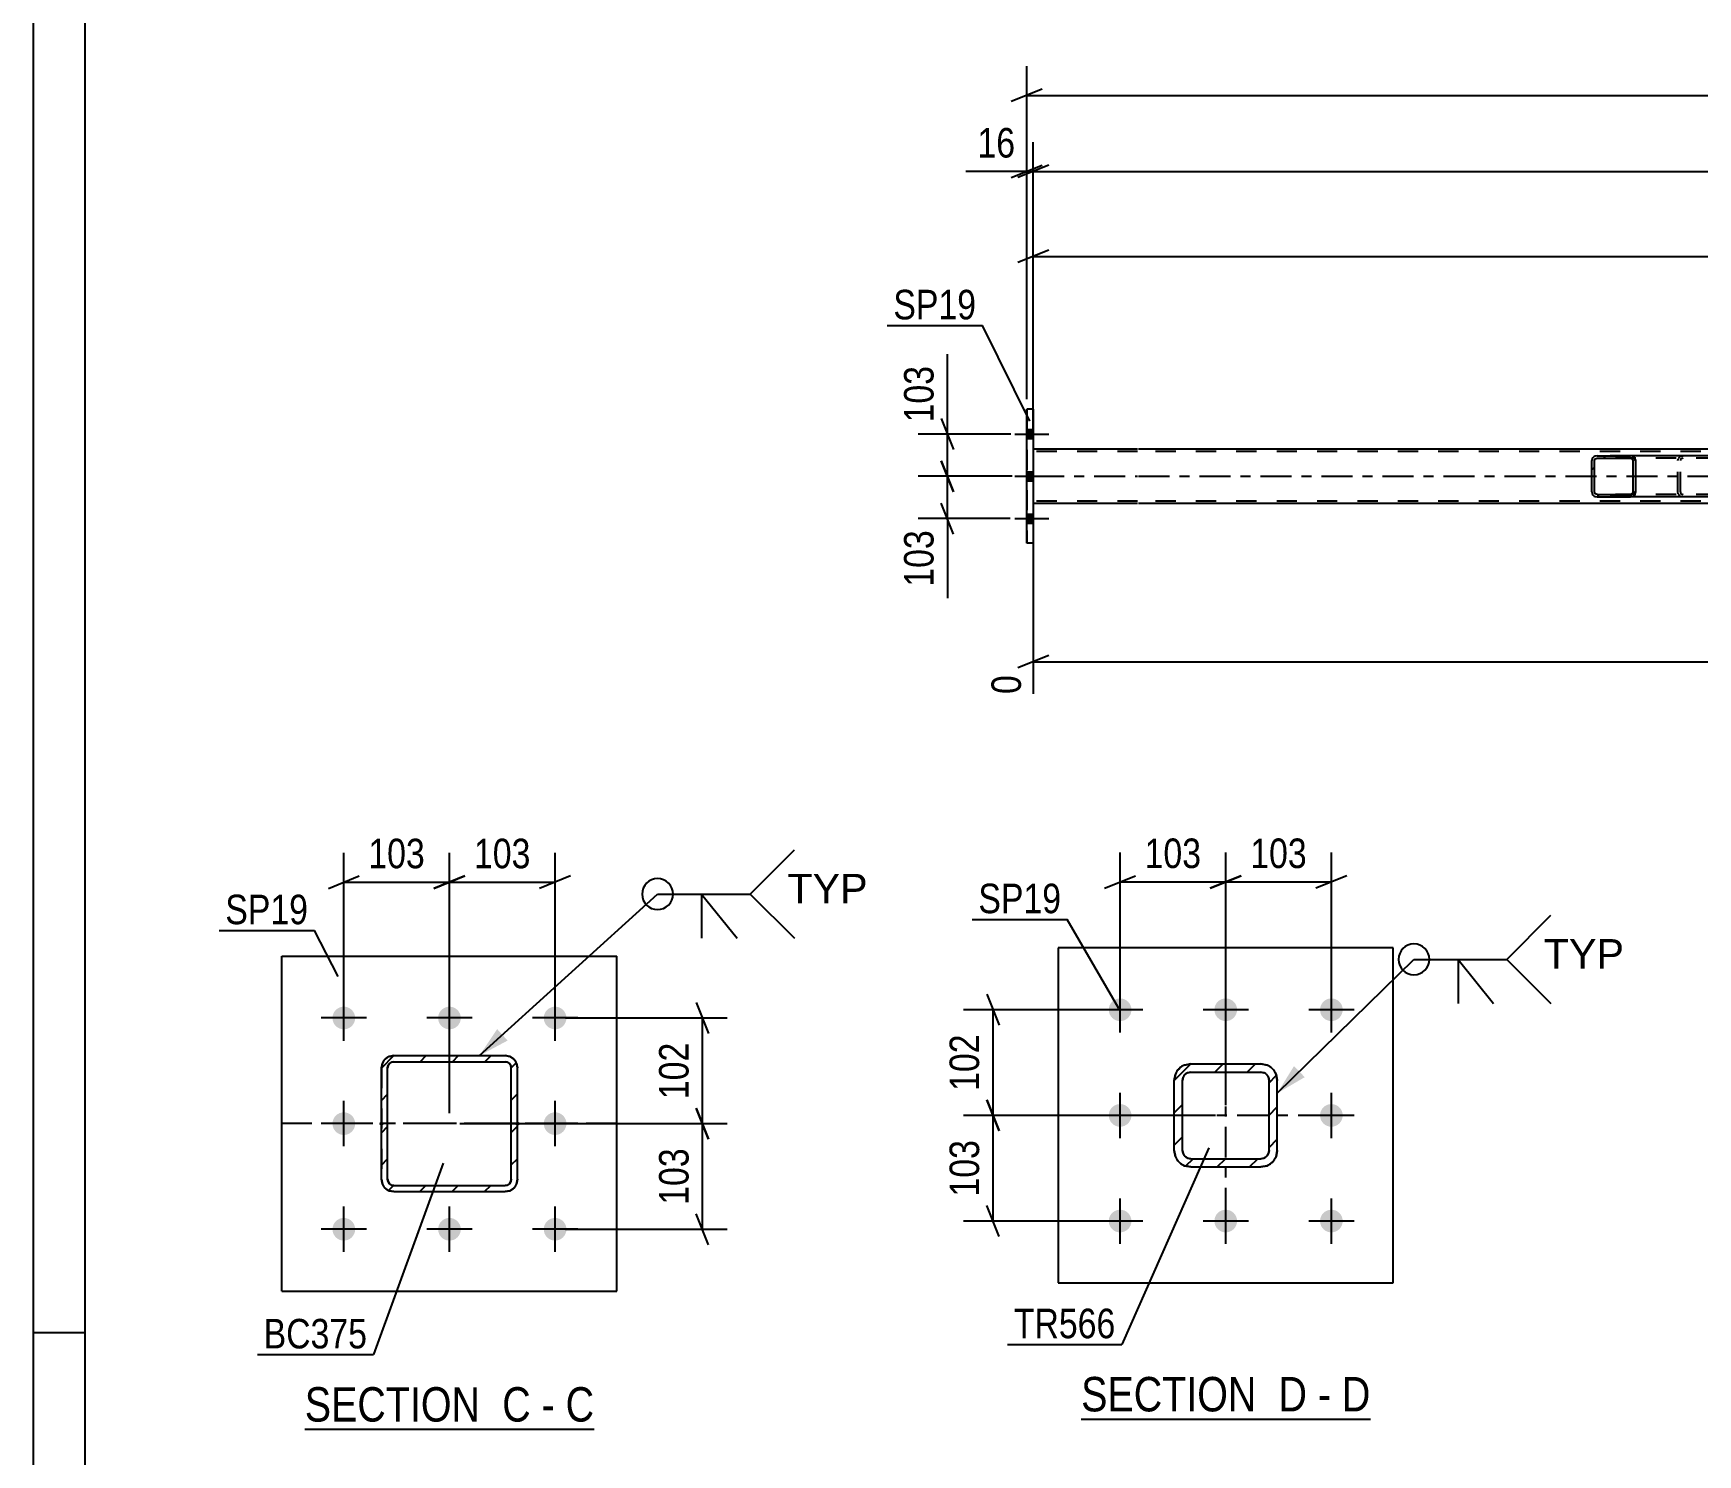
# Model space of a CAD drawing. Header units: millimetres. Extents: x 0 to 841, y 0 to 594.
# Drawn here: x 0 to 161.5, y 137.2 to 275.1 of the extents above; entities that cross this region are included whole.
import ezdxf

# ---------------------------------------------------------------- set-up
doc = ezdxf.new("R2010")
doc.units = ezdxf.units.MM
doc.linetypes.add('DXK_LINE_DOT2', pattern=[3.9198, 1.9599, -1.9599])
doc.linetypes.add('DXK_LINE_DOT3', pattern=[5.9187, 2.979, -0.9799, 0.9799, -0.9799])
doc.styles.add('Arial', font='ARIAL.TTF', dxfattribs={"height": 0.2})
doc.styles.add('Arial Narrow', font='ARIALN.TTF', dxfattribs={"height": 0.2})

# ---------------------------------------------------------------- blocks, each defined once
blk = doc.blocks.new('Unknown-318887959-18 - 7484')
at = {"color": 6, "linetype": 'Continuous'}
blk.add_line((101.67, 140.63), (129.74, 140.63), dxfattribs=at)
at = {"color": 0, "linetype": 'Continuous'}
for points in [[(119.77, 141.38), (119.77, 144.88), (101.67, 144.88), (101.67, 141.38)], [(123.59, 141.38), (123.59, 144.88), (120.82, 144.88), (120.82, 141.38)], [(125.92, 141.38), (125.92, 144.88), (124.64, 144.88), (124.64, 141.38)], [(129.74, 141.38), (129.74, 144.88), (126.97, 144.88), (126.97, 141.38)]]:
    blk.add_wipeout(points, dxfattribs=at)
at = {"color": 7, "linetype": 'Continuous', "style": 'Arial Narrow'}
for s, p in [('SECTION ', (101.67, 141.38)), ('D', (120.82, 141.38)), ('D', (126.97, 141.38)), ('-', (124.64, 141.38))]:
    blk.add_text(s, height=3.34, dxfattribs=at).set_placement(p)
blk = doc.blocks.new('Unknown-318887959-1135')
at = {"color": 5, "linetype": 'Continuous'}
for p, q in [((0, 594), (0, 0)), ((5, 589), (5, 5)), ((5, 149), (0, 149))]:
    blk.add_line(p, q, dxfattribs=at)
blk = doc.blocks.new('Unknown-318887959-13 - 2096')
at = {"color": 6, "linetype": 'Continuous'}
blk.add_line((26.34, 139.64), (54.41, 139.64), dxfattribs=at)
at = {"color": 0, "linetype": 'Continuous'}
for points in [[(44.45, 140.39), (44.45, 143.89), (26.34, 143.89), (26.34, 140.39)], [(48.27, 140.39), (48.27, 143.89), (45.5, 143.89), (45.5, 140.39)], [(50.6, 140.39), (50.6, 143.89), (49.32, 143.89), (49.32, 140.39)], [(54.41, 140.39), (54.41, 143.89), (51.65, 143.89), (51.65, 140.39)]]:
    blk.add_wipeout(points, dxfattribs=at)
at = {"color": 7, "linetype": 'Continuous', "style": 'Arial Narrow'}
for s, p in [('SECTION ', (26.34, 140.39)), ('C', (45.5, 140.39)), ('C', (51.65, 140.39)), ('-', (49.32, 140.39))]:
    blk.add_text(s, height=3.34, dxfattribs=at).set_placement(p)
blk = doc.blocks.new('Bolt-318887959-7583 - 7484')
at = {"linetype": 'Continuous'}
for points in [[(105.45, 179.25, -1), (105.45, 181.45, -1)], [(115.7, 179.25, -1), (115.7, 181.45, -1)], [(125.95, 179.25, -1), (125.95, 181.45, -1)], [(105.45, 169, -1), (105.45, 171.2, -1)], [(125.95, 169, -1), (125.95, 171.2, -1)], [(105.45, 158.75, -1), (105.45, 160.95, -1)], [(115.7, 158.75, -1), (115.7, 160.95, -1)], [(125.95, 158.75, -1), (125.95, 160.95, -1)]]:
    blk.add_hatch(color=1, dxfattribs=at).paths.add_polyline_path(points)
at = {"color": 1, "linetype": 'Continuous'}
for p, q in [((105.45, 178.15), (105.45, 182.55)), ((115.7, 178.15), (115.7, 182.55)), ((125.95, 178.15), (125.95, 182.55)), ((107.65, 180.35), (103.25, 180.35)), ((117.9, 180.35), (113.5, 180.35)), ((128.15, 180.35), (123.75, 180.35)), ((105.45, 167.9), (105.45, 172.3)), ((125.95, 167.9), (125.95, 172.3)), ((107.65, 170.1), (103.25, 170.1)), ((128.15, 170.1), (123.75, 170.1)), ((105.45, 157.65), (105.45, 162.05)), ((115.7, 157.65), (115.7, 162.05)), ((125.95, 157.65), (125.95, 162.05)), ((107.65, 159.85), (103.25, 159.85)), ((117.9, 159.85), (113.5, 159.85)), ((128.15, 159.85), (123.75, 159.85))]:
    blk.add_line(p, q, dxfattribs=at)
blk = doc.blocks.new('Part-318887959-7515 - 7484')
at = {"color": 2, "linetype": 'Continuous'}
for p, q in [((131.95, 186.35), (99.45, 186.35)), ((99.45, 186.35), (99.45, 153.85)), ((131.95, 153.85), (131.95, 186.35)), ((99.45, 153.85), (131.95, 153.85))]:
    blk.add_line(p, q, dxfattribs=at)
blk = doc.blocks.new('Part-318887959-7620 - 7484')
at = {"linetype": 'Continuous'}
h = blk.add_hatch(dxfattribs=at)
h.set_pattern_fill('', scale=0.7, style=0, pattern_type=0)
h.set_pattern_definition([(45, (112.3008, 175.0965), (-1.57154, 1.57154), [])])
h.paths.add_polyline_path([(119.1, 175.1), (112.3, 175.1), (111.69, 174.97), (111.17, 174.63), (110.82, 174.11), (110.7, 173.5), (110.7, 166.7), (110.82, 166.08), (111.17, 165.57), (111.69, 165.22), (112.3, 165.1), (119.1, 165.1), (119.71, 165.22), (120.23, 165.57), (120.58, 166.08), (120.7, 166.7), (120.7, 173.5), (120.58, 174.11), (120.23, 174.63), (119.71, 174.97)])
h.paths.add_polyline_path([(119.84, 173.8), (119.9, 173.5), (119.9, 166.7), (119.84, 166.39), (119.67, 166.13), (119.41, 165.96), (119.1, 165.9), (112.3, 165.9), (111.99, 165.96), (111.74, 166.13), (111.56, 166.39), (111.5, 166.7), (111.5, 173.5), (111.56, 173.8), (111.74, 174.06), (111.99, 174.24), (112.3, 174.3), (119.1, 174.3), (119.41, 174.24), (119.67, 174.06)])
at = {"color": 7, "linetype": 'DXK_LINE_DOT3'}
for p, q in [((115.7, 160.1), (115.7, 180.1)), ((125.7, 170.1), (105.7, 170.1))]:
    blk.add_line(p, q, dxfattribs=at)
at = {"color": 7, "linetype": 'DXK_LINE_DOT2'}
for p, q in [((111.69, 174.97), (112.3, 175.1)), ((112.3, 175.1), (119.1, 175.1)), ((119.1, 175.1), (119.71, 174.97)), ((110.7, 173.5), (110.82, 174.11)), ((110.7, 166.7), (110.7, 173.5)), ((111.56, 173.8), (111.5, 173.5)), ((111.5, 166.7), (111.5, 173.5)), ((112.3, 174.3), (111.99, 174.24)), ((112.3, 174.3), (119.1, 174.3)), ((119.41, 174.24), (119.1, 174.3)), ((119.9, 173.5), (119.84, 173.8)), ((119.9, 166.7), (119.9, 173.5)), ((120.58, 174.11), (120.7, 173.5)), ((120.7, 166.7), (120.7, 173.5)), ((110.82, 166.08), (110.7, 166.7)), ((111.5, 166.7), (111.56, 166.39)), ((119.84, 166.39), (119.9, 166.7)), ((120.7, 166.7), (120.58, 166.08)), ((112.3, 165.1), (111.69, 165.22)), ((111.99, 165.96), (112.3, 165.9)), ((112.3, 165.9), (119.1, 165.9)), ((112.3, 165.1), (119.1, 165.1)), ((119.1, 165.9), (119.41, 165.96)), ((119.71, 165.22), (119.1, 165.1))]:
    blk.add_line(p, q, dxfattribs=at)
at = {"color": 2, "linetype": 'Continuous'}
for p, q in [((112.3, 175.1), (111.69, 174.97)), ((112.3, 175.1), (119.1, 175.1)), ((119.71, 174.97), (119.1, 175.1)), ((110.82, 174.11), (110.7, 173.5)), ((110.7, 166.7), (110.7, 173.5)), ((111.5, 173.5), (111.56, 173.8)), ((111.5, 166.7), (111.5, 173.5)), ((111.99, 174.24), (112.3, 174.3)), ((112.3, 174.3), (119.1, 174.3)), ((119.1, 174.3), (119.41, 174.24)), ((119.84, 173.8), (119.9, 173.5)), ((119.9, 166.7), (119.9, 173.5)), ((120.7, 173.5), (120.58, 174.11)), ((120.7, 166.7), (120.7, 173.5)), ((110.7, 166.7), (110.82, 166.08)), ((111.56, 166.39), (111.5, 166.7)), ((119.9, 166.7), (119.84, 166.39)), ((120.58, 166.08), (120.7, 166.7)), ((111.69, 165.22), (112.3, 165.1)), ((112.3, 165.9), (111.99, 165.96)), ((112.3, 165.9), (119.1, 165.9)), ((112.3, 165.1), (119.1, 165.1)), ((119.41, 165.96), (119.1, 165.9)), ((119.1, 165.1), (119.71, 165.22))]:
    blk.add_line(p, q, dxfattribs=at)
at = {"color": 7, "linetype": 'DXK_LINE_DOT2'}
for centre, radius, start, end in [((112.3, 173.5), 1.6, 112.5, 157.5), ((119.1, 173.5), 1.6, 22.5, 67.5), ((112.3, 173.5), 0.8, 112.5, 157.5), ((119.1, 173.5), 0.8, 22.5, 67.5), ((112.3, 166.7), 0.8, 202.5, 247.5), ((119.1, 166.7), 0.8, 292.5, 337.5), ((112.3, 166.7), 1.6, 202.5, 247.5), ((119.1, 166.7), 1.6, 292.5, 337.5)]:
    blk.add_arc(centre, radius, start, end, dxfattribs=at)
at = {"color": 2, "linetype": 'Continuous'}
for centre, radius, start, end in [((112.3, 173.5), 1.6, 112.5, 157.5), ((119.1, 173.5), 1.6, 22.5, 67.5), ((112.3, 173.5), 0.8, 112.5, 157.5), ((119.1, 173.5), 0.8, 22.5, 67.5), ((112.3, 166.7), 0.8, 202.5, 247.5), ((119.1, 166.7), 0.8, 292.5, 337.5), ((112.3, 166.7), 1.6, 202.5, 247.5), ((119.1, 166.7), 1.6, 292.5, 337.5)]:
    blk.add_arc(centre, radius, start, end, dxfattribs=at)
blk = doc.blocks.new('Bolt-318887959-3380 - 3092')
at = {"linetype": 'Continuous'}
for points in [[(97.03, 235.77), (97.03, 236.65), (96.39, 236.65), (96.39, 235.77)], [(97.03, 235.77), (97.03, 236.65), (96.39, 236.65), (96.39, 235.77)], [(97.03, 235.77), (97.03, 236.65), (96.39, 236.65), (96.39, 235.77)], [(97.03, 231.67), (97.03, 232.55), (96.39, 232.55), (96.39, 231.67)], [(97.03, 231.67), (97.03, 232.55), (96.39, 232.55), (96.39, 231.67)], [(97.03, 227.57), (97.03, 228.45), (96.39, 228.45), (96.39, 227.57)], [(97.03, 227.57), (97.03, 228.45), (96.39, 228.45), (96.39, 227.57)], [(97.03, 227.57), (97.03, 228.45), (96.39, 228.45), (96.39, 227.57)]]:
    blk.add_hatch(color=1, dxfattribs=at).paths.add_polyline_path(points)
at = {"color": 1, "linetype": 'Continuous'}
for p, q in [((95.23, 236.21), (98.55, 236.21)), ((95.23, 236.21), (98.55, 236.21)), ((95.23, 236.21), (98.55, 236.21)), ((96.39, 236.65), (97.03, 236.65)), ((96.39, 236.65), (97.03, 236.65)), ((96.39, 236.65), (97.03, 236.65)), ((96.39, 235.77), (97.03, 235.77)), ((96.39, 235.77), (97.03, 235.77)), ((96.39, 235.77), (97.03, 235.77)), ((95.23, 232.11), (98.55, 232.11)), ((95.23, 232.11), (98.55, 232.11)), ((96.39, 232.55), (97.03, 232.55)), ((96.39, 232.55), (97.03, 232.55)), ((96.39, 231.67), (97.03, 231.67)), ((96.39, 231.67), (97.03, 231.67)), ((95.23, 228.01), (98.55, 228.01)), ((95.23, 228.01), (98.55, 228.01)), ((95.23, 228.01), (98.55, 228.01)), ((96.39, 228.45), (97.03, 228.45)), ((96.39, 228.45), (97.03, 228.45)), ((96.39, 228.45), (97.03, 228.45)), ((96.39, 227.57), (97.03, 227.57)), ((96.39, 227.57), (97.03, 227.57)), ((96.39, 227.57), (97.03, 227.57))]:
    blk.add_line(p, q, dxfattribs=at)
blk = doc.blocks.new('Part-318887959-3263 - 3092')
at = {"color": 2, "linetype": 'Continuous'}
for p, q in [((97.03, 238.61), (96.39, 238.61)), ((96.39, 225.61), (96.39, 238.61)), ((97.03, 238.61), (97.03, 225.61)), ((97.03, 225.61), (96.39, 225.61))]:
    blk.add_line(p, q, dxfattribs=at)
at = {"color": 7, "linetype": 'DXK_LINE_DOT2'}
for p, q in [((96.39, 238.61), (96.39, 225.61)), ((97.03, 238.61), (97.03, 225.61))]:
    blk.add_line(p, q, dxfattribs=at)
blk = doc.blocks.new('Part-318887959-3265 - 3092')
at = {"linetype": 'Continuous'}
h = blk.add_hatch(dxfattribs=at)
h.set_pattern_fill('', scale=0.7, style=0, pattern_type=0)
h.set_pattern_definition([(45, (155.438, 233.815), (-1.57154, 1.57154), [])])
h.paths.add_polyline_path([(155.48, 233.63), (155.44, 233.82), (155.33, 233.97), (155.16, 234.07), (154.97, 234.11), (151.73, 234.11), (151.54, 234.07), (151.37, 233.97), (151.26, 233.82), (151.22, 233.63), (151.22, 230.59), (151.26, 230.41), (151.37, 230.25), (151.54, 230.15), (151.73, 230.11), (154.97, 230.11), (155.16, 230.15), (155.33, 230.25), (155.44, 230.41), (155.48, 230.59)])
h.paths.add_polyline_path([(155.2, 230.5), (155.15, 230.42), (155.06, 230.37), (154.97, 230.35), (151.73, 230.35), (151.63, 230.37), (151.55, 230.42), (151.5, 230.5), (151.48, 230.59), (151.48, 233.63), (151.5, 233.72), (151.55, 233.8), (151.63, 233.85), (151.73, 233.87), (154.97, 233.87), (155.06, 233.85), (155.15, 233.8), (155.2, 233.72), (155.22, 233.63), (155.22, 230.59)])
at = {"color": 2, "linetype": 'Continuous'}
for p, q in [((151.26, 233.82), (151.22, 233.63)), ((151.22, 230.59), (151.22, 233.63)), ((151.48, 233.63), (151.5, 233.72)), ((151.48, 230.59), (151.48, 233.63)), ((151.5, 233.72), (151.55, 233.8)), ((151.73, 234.11), (151.54, 234.07)), ((151.55, 233.8), (151.63, 233.85)), ((151.63, 233.85), (151.73, 233.87)), ((151.73, 234.11), (154.97, 234.11)), ((151.73, 233.87), (154.97, 233.87)), ((162.83, 234.11), (154.97, 234.11)), ((155.16, 234.07), (154.97, 234.11)), ((154.97, 233.87), (155.06, 233.85)), ((155.06, 233.85), (155.15, 233.8)), ((155.15, 233.8), (155.2, 233.72)), ((155.2, 233.72), (155.22, 233.63)), ((155.22, 230.59), (155.22, 233.63)), ((155.48, 233.63), (155.44, 233.82)), ((155.48, 230.59), (155.48, 233.63)), ((151.22, 230.59), (151.26, 230.41)), ((151.5, 230.5), (151.48, 230.59)), ((151.55, 230.42), (151.5, 230.5)), ((151.54, 230.15), (151.73, 230.11)), ((151.63, 230.37), (151.55, 230.42)), ((151.73, 230.35), (151.63, 230.37)), ((151.73, 230.35), (154.97, 230.35)), ((151.73, 230.11), (154.97, 230.11)), ((155.06, 230.37), (154.97, 230.35)), ((154.97, 230.11), (155.16, 230.15)), ((162.83, 230.11), (154.97, 230.11)), ((155.15, 230.42), (155.06, 230.37)), ((155.2, 230.5), (155.15, 230.42)), ((155.22, 230.59), (155.2, 230.5)), ((155.44, 230.41), (155.48, 230.59))]:
    blk.add_line(p, q, dxfattribs=at)
at = {"color": 7, "linetype": 'DXK_LINE_DOT2'}
for p, q in [((154.97, 234.11), (151.73, 234.11)), ((163.32, 233.87), (151.73, 233.87)), ((159.57, 233.63), (159.61, 233.82)), ((159.57, 230.59), (159.57, 233.63)), ((159.84, 233.72), (159.82, 233.63)), ((159.82, 230.59), (159.82, 233.63)), ((159.9, 233.8), (159.84, 233.72)), ((159.88, 234.07), (160.08, 234.11)), ((159.98, 233.85), (159.9, 233.8)), ((160.08, 233.87), (159.98, 233.85)), ((163.32, 234.11), (162.83, 234.11)), ((163.32, 234.11), (163.51, 234.07)), ((163.41, 233.85), (163.32, 233.87)), ((163.5, 233.8), (163.41, 233.85)), ((163.55, 233.72), (163.5, 233.8)), ((163.57, 233.63), (163.55, 233.72)), ((163.57, 230.59), (163.57, 233.63)), ((163.79, 233.82), (163.83, 233.63)), ((163.83, 230.59), (163.83, 233.63)), ((163.32, 230.35), (151.73, 230.35)), ((154.97, 230.11), (151.73, 230.11)), ((159.61, 230.41), (159.57, 230.59)), ((159.82, 230.59), (159.84, 230.5)), ((159.84, 230.5), (159.9, 230.42)), ((160.08, 230.11), (159.88, 230.15)), ((159.9, 230.42), (159.98, 230.37)), ((159.98, 230.37), (160.08, 230.35)), ((163.32, 230.11), (162.83, 230.11)), ((163.32, 230.35), (163.41, 230.37)), ((163.51, 230.15), (163.32, 230.11)), ((163.41, 230.37), (163.5, 230.42)), ((163.5, 230.42), (163.55, 230.5)), ((163.55, 230.5), (163.57, 230.59)), ((163.83, 230.59), (163.79, 230.41))]:
    blk.add_line(p, q, dxfattribs=at)
at = {"color": 2, "linetype": 'Continuous'}
for centre, start, end in [((151.71, 233.61), 110.7583, 155.68), ((154.99, 233.61), 24.3199, 69.2417), ((151.71, 230.61), 204.3199, 249.2417), ((154.99, 230.61), 290.7583, 335.68)]:
    blk.add_arc(centre, 0.496, start, end, dxfattribs=at)
at = {"color": 7, "linetype": 'DXK_LINE_DOT2'}
for centre, start, end in [((160.06, 233.61), 110.7583, 155.68), ((163.33, 233.61), 24.32, 69.2417), ((160.06, 230.61), 204.32, 249.2417), ((163.33, 230.61), 290.7583, 335.68)]:
    blk.add_arc(centre, 0.496, start, end, dxfattribs=at)
blk = doc.blocks.new('Part-318887959-3333 - 3092')
at = {"color": 2, "linetype": 'Continuous'}
for p, q in [((107.15, 234.75), (97.03, 234.75)), ((245.03, 234.75), (107.25, 234.75)), ((107.15, 229.47), (97.03, 229.47)), ((245.03, 229.47), (107.25, 229.47))]:
    blk.add_line(p, q, dxfattribs=at)
at = {"color": 7, "linetype": 'DXK_LINE_DOT2'}
for p, q in [((97.03, 234.75), (97.03, 229.47)), ((107.15, 234.51), (97.03, 234.51)), ((769.37, 234.51), (107.25, 234.51)), ((107.15, 229.71), (97.03, 229.71)), ((769.37, 229.71), (107.25, 229.71))]:
    blk.add_line(p, q, dxfattribs=at)
at = {"color": 7, "linetype": 'DXK_LINE_DOT3'}
for p, q in [((97.03, 232.11), (107.15, 232.11)), ((107.25, 232.11), (769.37, 232.11))]:
    blk.add_line(p, q, dxfattribs=at)
blk = doc.blocks.new('Part-318887959-2138 - 2096')
at = {"linetype": 'Continuous'}
for points in [[(33.78, 169.2, -1), (33.78, 169.4, -1)], [(46.98, 169.2, -1), (46.98, 169.4, -1)]]:
    blk.add_hatch(color=30, dxfattribs=at).paths.add_polyline_path(points)
at = {"color": 2, "linetype": 'Continuous'}
for p, q in [((24.13, 153.05), (24.13, 185.55)), ((24.13, 185.55), (56.63, 185.55)), ((56.63, 153.05), (56.63, 185.55)), ((24.13, 153.05), (56.63, 153.05))]:
    blk.add_line(p, q, dxfattribs=at)
at = {"color": 7, "linetype": 'DXK_LINE_DOT3'}
blk.add_line((56.63, 169.3), (24.13, 169.3), dxfattribs=at)
at = {"color": 30, "linetype": 'DXK_LINE_DOT3'}
blk.add_line((46.98, 169.3), (33.78, 169.3), dxfattribs=at)
at = {"color": 30, "linetype": 'Continuous'}
for centre in [(33.78, 169.3), (46.98, 169.3)]:
    blk.add_circle(centre, 0.1, dxfattribs=at)
blk = doc.blocks.new('Bolt-318887959-2140 - 2096')
at = {"linetype": 'Continuous'}
for points in [[(30.13, 178.45, -1), (30.13, 180.65, -1)], [(40.38, 178.45, -1), (40.38, 180.65, -1)], [(50.63, 178.45, -1), (50.63, 180.65, -1)], [(30.13, 168.2, -1), (30.13, 170.4, -1)], [(50.63, 168.2, -1), (50.63, 170.4, -1)], [(30.13, 157.95, -1), (30.13, 160.15, -1)], [(40.38, 157.95, -1), (40.38, 160.15, -1)], [(50.63, 157.95, -1), (50.63, 160.15, -1)]]:
    blk.add_hatch(color=1, dxfattribs=at).paths.add_polyline_path(points)
at = {"color": 1, "linetype": 'Continuous'}
for p, q in [((30.13, 177.35), (30.13, 181.75)), ((40.38, 177.35), (40.38, 181.75)), ((50.63, 177.35), (50.63, 181.75)), ((32.33, 179.55), (27.93, 179.55)), ((42.58, 179.55), (38.18, 179.55)), ((52.83, 179.55), (48.43, 179.55)), ((30.13, 167.1), (30.13, 171.5)), ((50.63, 167.1), (50.63, 171.5)), ((32.33, 169.3), (27.93, 169.3)), ((52.83, 169.3), (48.43, 169.3)), ((30.13, 156.85), (30.13, 161.25)), ((40.38, 156.85), (40.38, 161.25)), ((50.63, 156.85), (50.63, 161.25)), ((32.33, 159.05), (27.93, 159.05)), ((42.58, 159.05), (38.18, 159.05)), ((52.83, 159.05), (48.43, 159.05))]:
    blk.add_line(p, q, dxfattribs=at)
blk = doc.blocks.new('Part-318887959-2215 - 2096')
at = {"linetype": 'Continuous'}
h = blk.add_hatch(dxfattribs=at)
h.set_pattern_fill('', scale=0.7, style=0, pattern_type=0)
h.set_pattern_definition([(45, (34.9785, 175.8968), (-1.57154, 1.57154), [])])
h.paths.add_polyline_path([(45.78, 175.9), (34.98, 175.9), (34.52, 175.81), (34.13, 175.55), (33.87, 175.16), (33.78, 174.7), (33.78, 163.9), (33.87, 163.44), (34.13, 163.05), (34.52, 162.79), (34.98, 162.7), (45.78, 162.7), (46.24, 162.79), (46.63, 163.05), (46.89, 163.44), (46.98, 163.9), (46.98, 174.7), (46.89, 175.16), (46.63, 175.55), (46.24, 175.81)])
h.paths.add_polyline_path([(46.33, 174.93), (46.38, 174.7), (46.38, 163.9), (46.33, 163.67), (46.2, 163.47), (46.01, 163.34), (45.78, 163.3), (34.98, 163.3), (34.75, 163.34), (34.55, 163.47), (34.42, 163.67), (34.38, 163.9), (34.38, 174.7), (34.42, 174.93), (34.55, 175.12), (34.75, 175.25), (34.98, 175.3), (45.78, 175.3), (46.01, 175.25), (46.2, 175.12)])
at = {"color": 7, "linetype": 'DXK_LINE_DOT2'}
for p, q in [((33.78, 174.7), (33.87, 175.16)), ((33.78, 174.7), (33.78, 163.9)), ((34.42, 174.93), (34.38, 174.7)), ((34.38, 163.9), (34.38, 174.7)), ((34.55, 175.12), (34.42, 174.93)), ((34.52, 175.81), (34.98, 175.9)), ((34.75, 175.25), (34.55, 175.12)), ((34.98, 175.3), (34.75, 175.25)), ((34.98, 175.9), (45.78, 175.9)), ((34.98, 175.3), (45.78, 175.3)), ((45.78, 175.9), (46.24, 175.81)), ((46.01, 175.25), (45.78, 175.3)), ((46.2, 175.12), (46.01, 175.25)), ((46.33, 174.93), (46.2, 175.12)), ((46.38, 174.7), (46.33, 174.93)), ((46.38, 163.9), (46.38, 174.7)), ((46.89, 175.16), (46.98, 174.7)), ((46.98, 163.9), (46.98, 174.7)), ((33.87, 163.44), (33.78, 163.9)), ((34.38, 163.9), (34.42, 163.67)), ((34.42, 163.67), (34.55, 163.47)), ((34.55, 163.47), (34.75, 163.34)), ((34.75, 163.34), (34.98, 163.3)), ((34.98, 163.3), (45.78, 163.3)), ((45.78, 163.3), (46.01, 163.34)), ((46.01, 163.34), (46.2, 163.47)), ((46.2, 163.47), (46.33, 163.67)), ((46.33, 163.67), (46.38, 163.9)), ((46.98, 163.9), (46.89, 163.44)), ((34.98, 162.7), (34.52, 162.79)), ((34.98, 162.7), (45.78, 162.7)), ((46.24, 162.79), (45.78, 162.7))]:
    blk.add_line(p, q, dxfattribs=at)
at = {"color": 2, "linetype": 'Continuous'}
for p, q in [((33.87, 175.16), (33.78, 174.7)), ((33.78, 174.7), (33.78, 174.7)), ((33.78, 163.9), (33.78, 174.7)), ((34.38, 174.7), (34.42, 174.93)), ((34.38, 174.7), (34.38, 174.7)), ((34.38, 163.9), (34.38, 174.7)), ((34.42, 174.93), (34.55, 175.12)), ((34.98, 175.9), (34.52, 175.81)), ((34.55, 175.12), (34.75, 175.25)), ((34.75, 175.25), (34.98, 175.3)), ((34.98, 175.9), (34.98, 175.9)), ((34.98, 175.9), (45.78, 175.9)), ((34.98, 175.3), (34.98, 175.3)), ((34.98, 175.3), (45.78, 175.3)), ((45.78, 175.9), (45.78, 175.9)), ((46.24, 175.81), (45.78, 175.9)), ((45.78, 175.3), (45.78, 175.3)), ((45.78, 175.3), (46.01, 175.25)), ((46.01, 175.25), (46.2, 175.12)), ((46.2, 175.12), (46.33, 174.93)), ((46.33, 174.93), (46.38, 174.7)), ((46.38, 174.7), (46.38, 174.7)), ((46.38, 163.9), (46.38, 174.7)), ((46.98, 174.7), (46.89, 175.16)), ((46.98, 174.7), (46.98, 174.7)), ((46.98, 163.9), (46.98, 174.7)), ((33.78, 163.9), (33.78, 163.9)), ((33.78, 163.9), (33.87, 163.44)), ((34.38, 163.9), (34.38, 163.9)), ((34.42, 163.67), (34.38, 163.9)), ((34.55, 163.47), (34.42, 163.67)), ((34.75, 163.34), (34.55, 163.47)), ((34.98, 163.3), (34.75, 163.34)), ((34.98, 163.3), (34.98, 163.3)), ((34.98, 163.3), (45.78, 163.3)), ((46.01, 163.34), (45.78, 163.3)), ((45.78, 163.3), (45.78, 163.3)), ((46.2, 163.47), (46.01, 163.34)), ((46.33, 163.67), (46.2, 163.47)), ((46.38, 163.9), (46.33, 163.67)), ((46.38, 163.9), (46.38, 163.9)), ((46.89, 163.44), (46.98, 163.9)), ((46.98, 163.9), (46.98, 163.9)), ((34.52, 162.79), (34.98, 162.7)), ((34.98, 162.7), (34.98, 162.7)), ((34.98, 162.7), (45.78, 162.7)), ((45.78, 162.7), (46.24, 162.79)), ((45.78, 162.7), (45.78, 162.7))]:
    blk.add_line(p, q, dxfattribs=at)
at = {"color": 7, "linetype": 'DXK_LINE_DOT3'}
blk.add_line((40.38, 169.3), (40.38, 169.3), dxfattribs=at)
at = {"color": 7, "linetype": 'DXK_LINE_DOT2'}
for centre, start, end in [((34.98, 174.7), 112.5, 157.5), ((45.78, 174.7), 22.5, 67.5), ((34.98, 163.9), 202.5, 247.5), ((45.78, 163.9), 292.5, 337.5)]:
    blk.add_arc(centre, 1.2, start, end, dxfattribs=at)
at = {"color": 2, "linetype": 'Continuous'}
for centre, start, end in [((34.98, 174.7), 112.5, 157.5), ((45.78, 174.7), 22.5, 67.5), ((34.98, 163.9), 202.5, 247.5), ((45.78, 163.9), 292.5, 337.5)]:
    blk.add_arc(centre, 1.2, start, end, dxfattribs=at)
blk = doc.blocks.new('StraightDimension-318887959-7701 - 7484')
at = {"color": 7, "linetype": 'Continuous'}
for p, q in [((115.7, 171.1), (115.7, 195.6)), ((125.95, 181.35), (125.95, 195.6)), ((114.2, 192.15), (117.2, 193.35)), ((115.7, 192.75), (125.95, 192.75)), ((127.45, 193.35), (124.45, 192.15))]:
    blk.add_line(p, q, dxfattribs=at)
at = {"color": 0}
blk.add_wipeout([(124.17, 193.5), (124.17, 197.7), (117.48, 197.7), (117.48, 193.5)], dxfattribs=at)
at = {"color": 3, "style": 'Arial Narrow'}
blk.add_text('103', height=2.863, dxfattribs=at).set_placement((118.08, 194.1))
blk = doc.blocks.new('StraightDimension-318887959-7687 - 7484')
at = {"color": 7, "linetype": 'Continuous'}
for p, q in [((105.45, 181.35), (105.45, 195.6)), ((115.7, 171.1), (115.7, 195.6)), ((103.95, 192.15), (106.95, 193.35)), ((105.45, 192.75), (115.7, 192.75)), ((117.2, 193.35), (114.2, 192.15))]:
    blk.add_line(p, q, dxfattribs=at)
at = {"color": 0}
blk.add_wipeout([(113.92, 193.5), (113.92, 197.7), (107.23, 197.7), (107.23, 193.5)], dxfattribs=at)
at = {"color": 3, "style": 'Arial Narrow'}
blk.add_text('103', height=2.863, dxfattribs=at).set_placement((107.83, 194.1))
blk = doc.blocks.new('StraightDimension-318887959-7658 - 7484')
at = {"color": 7, "linetype": 'Continuous'}
for p, q in [((92.52, 171.6), (93.72, 168.6)), ((114.7, 170.1), (90.27, 170.1)), ((93.12, 159.85), (93.12, 170.1)), ((93.72, 158.35), (92.52, 161.35)), ((104.45, 159.85), (90.27, 159.85))]:
    blk.add_line(p, q, dxfattribs=at)
at = {"color": 0}
blk.add_wipeout([(92.37, 168.31), (88.17, 168.31), (88.17, 161.63), (92.37, 161.63)], dxfattribs=at)
at = {"color": 3, "style": 'Arial Narrow'}
blk.add_text('103', height=2.863, rotation=90.0002, dxfattribs=at).set_placement((91.77, 162.23))
blk = doc.blocks.new('StraightDimension-318887959-7672 - 7484')
at = {"color": 7, "linetype": 'Continuous'}
for p, q in [((92.52, 181.85), (93.72, 178.85)), ((104.45, 180.35), (90.27, 180.35)), ((93.12, 170.1), (93.12, 180.35)), ((93.72, 168.6), (92.52, 171.6)), ((114.7, 170.1), (90.27, 170.1))]:
    blk.add_line(p, q, dxfattribs=at)
at = {"color": 0}
blk.add_wipeout([(92.37, 178.56), (88.17, 178.56), (88.17, 171.88), (92.37, 171.88)], dxfattribs=at)
at = {"color": 3, "style": 'Arial Narrow'}
blk.add_text('102', height=2.863, rotation=90.0002, dxfattribs=at).set_placement((91.77, 172.48))
blk = doc.blocks.new('StraightDimension-318887959-3421 - 3092')
at = {"color": 7, "linetype": 'Continuous'}
for p, q in [((97.03, 239.61), (97.03, 264.54)), ((98.53, 262.29), (95.53, 261.09)), ((97.03, 261.69), (779.59, 261.69))]:
    blk.add_line(p, q, dxfattribs=at)
blk = doc.blocks.new('StraightDimension-318887959-3431 - 3092')
at = {"color": 7, "linetype": 'Continuous'}
for p, q in [((96.39, 239.61), (96.39, 264.54)), ((97.03, 239.61), (97.03, 264.54)), ((94.89, 261.09), (97.89, 262.29)), ((98.53, 262.29), (95.53, 261.09)), ((96.39, 261.69), (97.03, 261.69))]:
    blk.add_line(p, q, dxfattribs=at)
at = {"color": 0}
blk.add_wipeout([(95.86, 262.44), (95.86, 266.64), (91.01, 266.64), (91.01, 262.44)], dxfattribs=at)
at = {"color": 7, "linetype": 'Continuous'}
blk.add_line((96.39, 261.69), (90.48, 261.69), dxfattribs=at)
blk.add_line((96.39, 261.69), (90.48, 261.69), dxfattribs=at)
at = {"color": 3, "style": 'Arial Narrow'}
blk.add_text('16', height=2.863, dxfattribs=at).set_placement((91.61, 263.04))
blk = doc.blocks.new('StraightDimension-318887959-3442 - 3092')
at = {"color": 7, "linetype": 'Continuous'}
for p, q in [((96.39, 239.61), (96.39, 271.91)), ((97.89, 269.66), (94.89, 268.46)), ((96.39, 269.06), (780.23, 269.06))]:
    blk.add_line(p, q, dxfattribs=at)
blk = doc.blocks.new('StraightDimension-318887959-3453 - 3092')
at = {"color": 7, "linetype": 'Continuous'}
for p, q in [((97.03, 235.75), (97.03, 256.3)), ((245.83, 244.15), (245.83, 256.3)), ((98.53, 254.05), (95.53, 252.85)), ((244.33, 252.85), (247.33, 254.05)), ((97.03, 253.45), (245.83, 253.45))]:
    blk.add_line(p, q, dxfattribs=at)
at = {"color": 0}
blk.add_wipeout([(175.69, 254.2), (175.69, 258.4), (167.17, 258.4), (167.17, 254.2)], dxfattribs=at)
at = {"color": 3, "style": 'Arial Narrow'}
blk.add_text('3793', height=2.863, dxfattribs=at).set_placement((167.77, 254.8))
blk = doc.blocks.new('StraightDimension-318887959-3472 - 3092')
at = {"color": 7, "linetype": 'Continuous'}
for p, q in [((88.1, 237.71), (89.3, 234.71)), ((94.86, 236.21), (85.85, 236.21)), ((88.7, 232.11), (88.7, 236.21)), ((89.3, 230.61), (88.1, 233.61)), ((94.99, 232.11), (85.85, 232.11))]:
    blk.add_line(p, q, dxfattribs=at)
at = {"color": 0}
blk.add_wipeout([(87.95, 243.42), (83.75, 243.42), (83.75, 236.74), (87.95, 236.74)], dxfattribs=at)
at = {"color": 7, "linetype": 'Continuous'}
blk.add_line((88.7, 236.21), (88.7, 243.95), dxfattribs=at)
blk.add_line((88.7, 236.21), (88.7, 243.95), dxfattribs=at)
at = {"color": 3, "style": 'Arial Narrow'}
blk.add_text('103', height=2.863, rotation=90.0002, dxfattribs=at).set_placement((87.35, 237.34))
blk = doc.blocks.new('StraightDimension-318887959-3485 - 3092')
at = {"color": 7, "linetype": 'Continuous'}
for p, q in [((88.1, 233.61), (89.3, 230.61)), ((94.99, 232.11), (85.85, 232.11)), ((88.7, 228.01), (88.7, 232.11)), ((89.3, 226.51), (88.1, 229.51)), ((94.8, 228.01), (85.85, 228.01))]:
    blk.add_line(p, q, dxfattribs=at)
at = {"color": 0}
blk.add_wipeout([(87.95, 227.49), (83.75, 227.49), (83.75, 220.8), (87.95, 220.8)], dxfattribs=at)
at = {"color": 7, "linetype": 'Continuous'}
blk.add_line((88.7, 228.01), (88.7, 220.28), dxfattribs=at)
blk.add_line((88.7, 228.01), (88.7, 220.28), dxfattribs=at)
at = {"color": 3, "style": 'Arial Narrow'}
blk.add_text('103', height=2.863, rotation=90.0002, dxfattribs=at).set_placement((87.35, 221.4))
blk = doc.blocks.new('StraightDimension-318887959-3578 - 3092')
at = {"color": 7, "linetype": 'Continuous'}
for p, q in [((97.03, 228.47), (97.03, 210.99)), ((245.83, 220.07), (245.83, 205.51)), ((98.53, 214.72), (95.53, 213.52)), ((97.03, 214.12), (245.83, 214.12)), ((244.33, 213.52), (247.33, 214.72))]:
    blk.add_line(p, q, dxfattribs=at)
at = {"color": 0}
blk.add_wipeout([(175.69, 214.87), (175.69, 219.07), (167.17, 219.07), (167.17, 214.87)], dxfattribs=at)
at = {"color": 0, "linetype": 'Continuous'}
for points in [[(96.43, 213.42), (92.23, 213.42), (92.23, 210.39), (96.43, 210.39)], [(245.23, 213.42), (241.03, 213.42), (241.03, 204.91), (245.23, 204.91)]]:
    blk.add_wipeout(points, dxfattribs=at)
at = {"color": 3, "style": 'Arial Narrow'}
blk.add_text('3793', height=2.863, dxfattribs=at).set_placement((167.77, 215.47))
at = {"color": 3, "linetype": 'Continuous', "style": 'Arial Narrow'}
for s, height, p in [('0', 2.86, (95.83, 210.99)), ('3793', 2.863, (244.63, 205.51))]:
    blk.add_text(s, height=height, rotation=90.0002, dxfattribs=at).set_placement(p)
blk = doc.blocks.new('StraightDimension-318887959-2290 - 2096')
at = {"color": 7, "linetype": 'Continuous'}
for p, q in [((64.33, 181.05), (65.53, 178.05)), ((51.63, 179.55), (67.33, 179.55)), ((64.93, 169.3), (64.93, 179.55)), ((65.53, 167.8), (64.33, 170.8)), ((41.38, 169.3), (67.33, 169.3))]:
    blk.add_line(p, q, dxfattribs=at)
at = {"color": 0}
blk.add_wipeout([(64.18, 177.76), (59.98, 177.76), (59.98, 171.08), (64.18, 171.08)], dxfattribs=at)
at = {"color": 3, "style": 'Arial Narrow'}
blk.add_text('102', height=2.863, rotation=90.0002, dxfattribs=at).set_placement((63.58, 171.68))
blk = doc.blocks.new('StraightDimension-318887959-2298 - 2096')
at = {"color": 7, "linetype": 'Continuous'}
for p, q in [((64.33, 170.8), (65.53, 167.8)), ((41.38, 169.3), (67.33, 169.3)), ((64.93, 159.05), (64.93, 169.3)), ((65.53, 157.55), (64.33, 160.55)), ((51.63, 159.05), (67.33, 159.05))]:
    blk.add_line(p, q, dxfattribs=at)
at = {"color": 0}
blk.add_wipeout([(64.18, 167.51), (59.98, 167.51), (59.98, 160.83), (64.18, 160.83)], dxfattribs=at)
at = {"color": 3, "style": 'Arial Narrow'}
blk.add_text('103', height=2.863, rotation=90.0002, dxfattribs=at).set_placement((63.58, 161.43))
blk = doc.blocks.new('StraightDimension-318887959-2307 - 2096')
at = {"color": 7, "linetype": 'Continuous'}
for p, q in [((30.13, 180.55), (30.13, 195.58)), ((40.38, 170.3), (40.38, 195.58)), ((28.63, 192.13), (31.63, 193.33)), ((30.13, 192.73), (40.38, 192.73)), ((41.88, 193.33), (38.88, 192.13))]:
    blk.add_line(p, q, dxfattribs=at)
at = {"color": 0}
blk.add_wipeout([(38.6, 193.48), (38.6, 197.68), (31.91, 197.68), (31.91, 193.48)], dxfattribs=at)
at = {"color": 3, "style": 'Arial Narrow'}
blk.add_text('103', height=2.863, dxfattribs=at).set_placement((32.51, 194.08))
blk = doc.blocks.new('StraightDimension-318887959-2315 - 2096')
at = {"color": 7, "linetype": 'Continuous'}
for p, q in [((40.38, 170.3), (40.38, 195.58)), ((50.63, 180.55), (50.63, 195.58)), ((38.88, 192.13), (41.88, 193.33)), ((40.38, 192.73), (50.63, 192.73)), ((52.13, 193.33), (49.13, 192.13))]:
    blk.add_line(p, q, dxfattribs=at)
at = {"color": 0}
blk.add_wipeout([(48.85, 193.48), (48.85, 197.68), (42.16, 197.68), (42.16, 193.48)], dxfattribs=at)
at = {"color": 3, "style": 'Arial Narrow'}
blk.add_text('103', height=2.863, dxfattribs=at).set_placement((42.76, 194.08))
blk = doc.blocks.new('Mark-318887959-7511 - 7484')
at = {"color": 0}
blk.add_wipeout([(99.73, 189.72), (99.73, 192.72), (91.7, 192.72), (91.7, 189.72)], dxfattribs=at)
blk.add_wipeout([(99.73, 189.72), (99.73, 192.72), (91.7, 192.72), (91.7, 189.72)], dxfattribs=at)
at = {"color": 30, "linetype": 'Continuous'}
for p in [(91.1, 189.12), (105.33, 180.46)]:
    blk.add_line(p, (100.33, 189.12), dxfattribs=at)
at = {"color": 3, "style": 'Arial Narrow'}
blk.add_text('SP19', height=2.863, dxfattribs=at).set_placement((91.7, 189.72))
blk = doc.blocks.new('Mark-318887959-7616 - 7484')
at = {"color": 0}
blk.add_wipeout([(105.01, 148.48), (105.01, 151.48), (95.14, 151.48), (95.14, 148.48)], dxfattribs=at)
blk.add_wipeout([(105.01, 148.48), (105.01, 151.48), (95.14, 151.48), (95.14, 148.48)], dxfattribs=at)
at = {"color": 30, "linetype": 'Continuous'}
for p in [(114.07, 166.95), (94.54, 147.88)]:
    blk.add_line(p, (105.61, 147.88), dxfattribs=at)
at = {"color": 3, "style": 'Arial Narrow'}
blk.add_text('TR566', height=2.863, dxfattribs=at).set_placement((95.14, 148.48))
blk = doc.blocks.new('WeldMark-318887959-7715 - 7484')
at = {"linetype": 'Continuous'}
blk.add_hatch(color=30, dxfattribs=at).paths.add_polyline_path([(123.37, 173.81), (120.7, 172.25), (122.32, 174.88)])
at = {"color": 30, "linetype": 'Continuous'}
for p, q in [((120.7, 172.25), (133.96, 185.24)), ((133.96, 185.24), (142.96, 185.24))]:
    blk.add_line(p, q, dxfattribs=at)
at = {"color": 3, "linetype": 'Continuous'}
for q in [(141.67, 180.95), (138.24, 180.95)]:
    blk.add_line((138.24, 185.24), q, dxfattribs=at)
for start, end in [(90, 270), (270, 90)]:
    blk.add_arc((133.96, 185.24), 1.5, start, end, dxfattribs=at)
at = {"color": 0, "linetype": 'Continuous'}
blk.add_wipeout([(154.33, 184.34), (154.33, 187.34), (146.56, 187.34), (146.56, 184.34)], dxfattribs=at)
blk.add_wipeout([(154.33, 184.34), (154.33, 187.34), (146.56, 187.34), (146.56, 184.34)], dxfattribs=at)
at = {"color": 3, "linetype": 'Continuous'}
for q in [(147.24, 189.53), (147.24, 180.95)]:
    blk.add_line((142.96, 185.24), q, dxfattribs=at)
at = {"color": 3, "linetype": 'Continuous', "style": 'Arial'}
blk.add_text('TYP', height=2.865, dxfattribs=at).set_placement((146.56, 184.34))
blk = doc.blocks.new('Mark-318887959-3259 - 3092')
at = {"color": 0}
blk.add_wipeout([(91.49, 247.34), (91.49, 250.34), (83.45, 250.34), (83.45, 247.34)], dxfattribs=at)
blk.add_wipeout([(91.49, 247.34), (91.49, 250.34), (83.45, 250.34), (83.45, 247.34)], dxfattribs=at)
at = {"color": 30, "linetype": 'Continuous'}
for p in [(82.85, 246.74), (96.68, 237.47)]:
    blk.add_line(p, (92.09, 246.74), dxfattribs=at)
at = {"color": 3, "style": 'Arial Narrow'}
blk.add_text('SP19', height=2.863, dxfattribs=at).set_placement((83.45, 247.34))
blk = doc.blocks.new('Mark-318887959-2134 - 2096')
at = {"color": 0}
blk.add_wipeout([(26.67, 188.65), (26.67, 191.65), (18.63, 191.65), (18.63, 188.65)], dxfattribs=at)
blk.add_wipeout([(26.67, 188.65), (26.67, 191.65), (18.63, 191.65), (18.63, 188.65)], dxfattribs=at)
at = {"color": 30, "linetype": 'Continuous'}
for p in [(18.03, 188.05), (29.59, 183.58)]:
    blk.add_line(p, (27.27, 188.05), dxfattribs=at)
at = {"color": 3, "style": 'Arial Narrow'}
blk.add_text('SP19', height=2.863, dxfattribs=at).set_placement((18.63, 188.65))
blk = doc.blocks.new('WeldMark-318887959-2323 - 2096')
at = {"linetype": 'Continuous'}
blk.add_hatch(color=30, dxfattribs=at).paths.add_polyline_path([(46.02, 177.36), (43.29, 175.9), (45.01, 178.47)])
at = {"color": 30, "linetype": 'Continuous'}
for p, q in [((43.29, 175.9), (60.57, 191.57)), ((60.57, 191.57), (69.57, 191.57))]:
    blk.add_line(p, q, dxfattribs=at)
at = {"color": 3, "linetype": 'Continuous'}
for q in [(68.28, 187.29), (64.85, 187.29)]:
    blk.add_line((64.85, 191.57), q, dxfattribs=at)
for start, end in [(90, 270), (270, 90)]:
    blk.add_arc((60.57, 191.57), 1.5, start, end, dxfattribs=at)
at = {"color": 0, "linetype": 'Continuous'}
blk.add_wipeout([(80.94, 190.67), (80.94, 193.67), (73.17, 193.67), (73.17, 190.67)], dxfattribs=at)
blk.add_wipeout([(80.94, 190.67), (80.94, 193.67), (73.17, 193.67), (73.17, 190.67)], dxfattribs=at)
at = {"color": 3, "linetype": 'Continuous'}
for q in [(73.85, 195.86), (73.85, 187.29)]:
    blk.add_line((69.57, 191.57), q, dxfattribs=at)
at = {"color": 3, "linetype": 'Continuous', "style": 'Arial'}
blk.add_text('TYP', height=2.865, dxfattribs=at).set_placement((73.17, 190.67))
blk = doc.blocks.new('Mark-318887959-2211 - 2096')
at = {"color": 0}
blk.add_wipeout([(32.4, 147.49), (32.4, 150.49), (22.35, 150.49), (22.35, 147.49)], dxfattribs=at)
blk.add_wipeout([(32.4, 147.49), (32.4, 150.49), (22.35, 150.49), (22.35, 147.49)], dxfattribs=at)
at = {"color": 30, "linetype": 'Continuous'}
for p in [(39.78, 165.46), (21.75, 146.89)]:
    blk.add_line(p, (33, 146.89), dxfattribs=at)
at = {"color": 3, "style": 'Arial Narrow'}
blk.add_text('BC375', height=2.863, dxfattribs=at).set_placement((22.35, 147.49))

msp = doc.modelspace()

# ---------------------------------------------------------------- block references
for name in ['Part-318887959-3263 - 3092', 'Bolt-318887959-3380 - 3092', 'Part-318887959-3333 - 3092', 'Part-318887959-3265 - 3092', 'Part-318887959-7515 - 7484', 'Part-318887959-2138 - 2096', 'Bolt-318887959-7583 - 7484', 'Bolt-318887959-2140 - 2096', 'Part-318887959-7620 - 7484', 'Part-318887959-2215 - 2096', 'Unknown-318887959-18 - 7484']:
    msp.add_blockref(name, (0, 0))

# ---------------------------------------------------------------- next in the draw order: block references
msp.add_blockref('Unknown-318887959-1135', (0, 0))

# ---------------------------------------------------------------- next in the draw order: block references
for name in ['StraightDimension-318887959-3421 - 3092', 'StraightDimension-318887959-7701 - 7484', 'StraightDimension-318887959-2290 - 2096', 'Mark-318887959-2211 - 2096', 'Unknown-318887959-13 - 2096']:
    msp.add_blockref(name, (0, 0))

# ---------------------------------------------------------------- next in the draw order: block references
for name in ['StraightDimension-318887959-3431 - 3092', 'StraightDimension-318887959-7687 - 7484', 'WeldMark-318887959-7715 - 7484', 'StraightDimension-318887959-2298 - 2096']:
    msp.add_blockref(name, (0, 0))

# ---------------------------------------------------------------- next in the draw order: block references
for name in ['StraightDimension-318887959-3442 - 3092', 'StraightDimension-318887959-2307 - 2096', 'StraightDimension-318887959-7658 - 7484']:
    msp.add_blockref(name, (0, 0))

# ---------------------------------------------------------------- next in the draw order: block references
for name in ['StraightDimension-318887959-3453 - 3092', 'StraightDimension-318887959-2315 - 2096', 'Mark-318887959-2134 - 2096', 'StraightDimension-318887959-7672 - 7484', 'Mark-318887959-7616 - 7484']:
    msp.add_blockref(name, (0, 0))

# ---------------------------------------------------------------- next in the draw order: block references
for name in ['StraightDimension-318887959-3472 - 3092', 'WeldMark-318887959-2323 - 2096', 'Mark-318887959-7511 - 7484']:
    msp.add_blockref(name, (0, 0))

# ---------------------------------------------------------------- next in the draw order: block references
for name in ['Mark-318887959-3259 - 3092', 'StraightDimension-318887959-3485 - 3092']:
    msp.add_blockref(name, (0, 0))

# ---------------------------------------------------------------- next in the draw order: block references
msp.add_blockref('StraightDimension-318887959-3578 - 3092', (0, 0))

doc.saveas('drawing.dxf')
